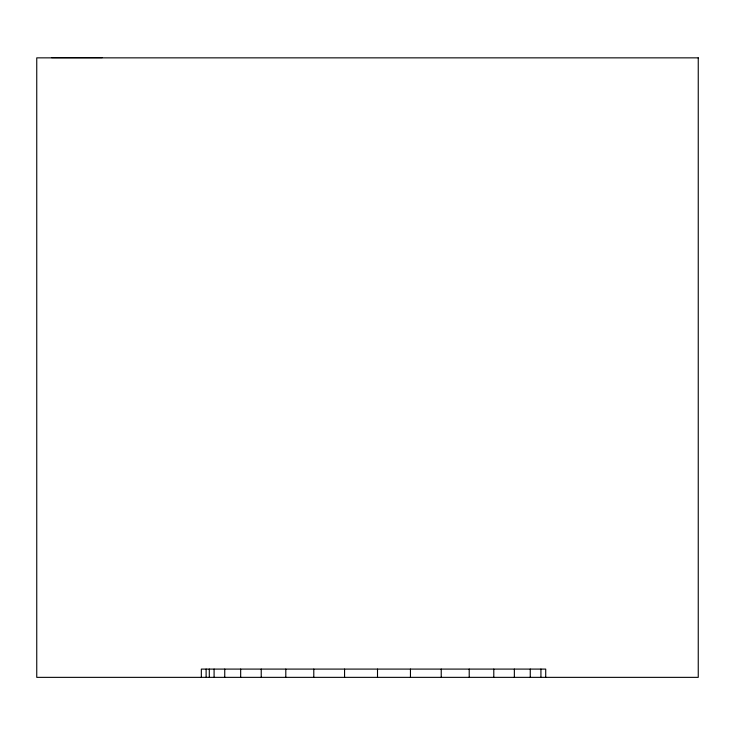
<?xml version="1.0" encoding="UTF-8"?>
<svg xmlns="http://www.w3.org/2000/svg" width="735" height="735" viewBox="0 0 735 735"><rect width="100%" height="100%" fill="white"/><g stroke="black" fill="none" stroke-linecap="round" stroke-linejoin="round"><path stroke-width="1.1" d="M51.625 57.642L102.257 57.642M545.719 677.358L545.719 669.089L201.335 669.089L201.335 677.358M540.932 669.089L540.932 677.358M530.266 669.089L530.266 677.358M514.353 669.089L514.353 677.358M493.791 669.089L493.791 677.358M469.215 669.089L469.215 677.358M441.23 669.089L441.23 677.358M410.452 669.089L410.452 677.358M377.505 669.089L377.505 677.358M344.568 669.089L344.568 677.358M313.79 669.089L313.79 677.358M285.805 669.089L285.805 677.358M261.228 669.089L261.228 677.358M240.667 669.089L240.667 677.358M224.745 669.089L224.745 677.358M214.087 669.089L214.087 677.358M209.3 669.089L209.3 677.358M206.122 669.089L206.122 677.358M698.25 57.854L36.75 57.854L36.75 677.358L698.25 677.358L698.25 57.854"/></g></svg>
